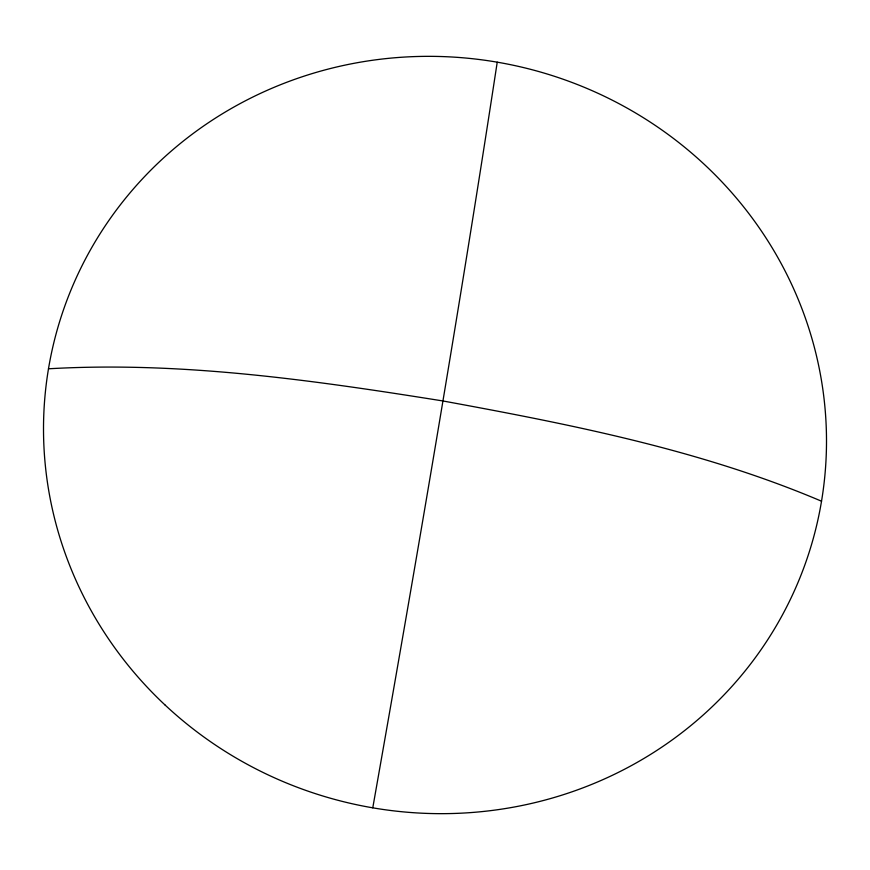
<?xml version="1.0" encoding="UTF-8"?>
<svg xmlns="http://www.w3.org/2000/svg" width="870" height="870" viewBox="0 0 870 870"><rect width="100%" height="100%" fill="white"/><g stroke="black" fill="none" stroke-linecap="round" stroke-linejoin="round"><path stroke-width="1.3" d="M497.227 62.172C459.197 311.286 416.61 559.682 372.773 807.828M48.47 368.793C180.601 361.148 312.635 380.179 442.797 400.939C571.155 424.538 700.894 449.931 821.53 501.207M164.821 704.787A392.196 377.939 12.9 0 0 815.462 530.211A392.196 377.939 12.9 0 0 324.717 70.002A392.196 377.939 12.9 0 0 164.821 704.787"/></g></svg>
